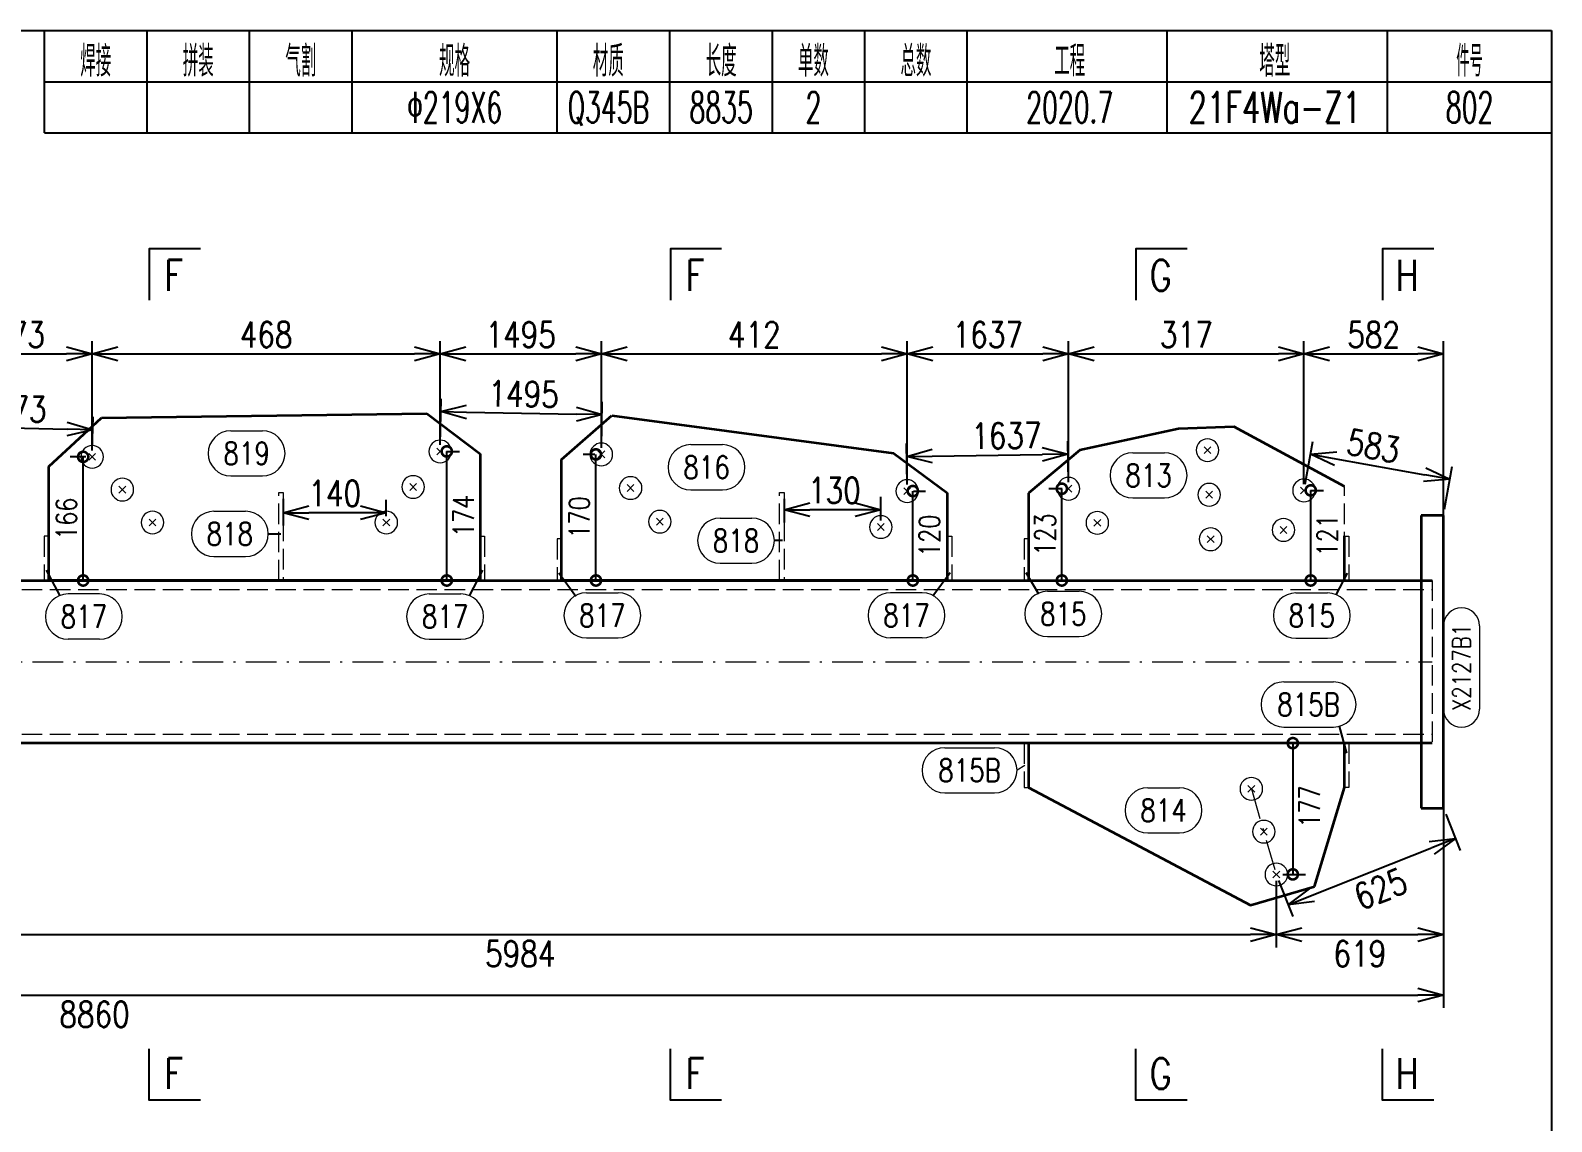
# Model space of a CAD drawing. Extents: x 1310 to 15542, y -76 to 8381.
# Drawn here: x 2299 to 2447.4, y 1297.4 to 1403.8 of the extents above; entities that cross this region are included whole.
import ezdxf
from ezdxf.enums import TextEntityAlignment as Align

# ---------------------------------------------------------------- set-up
doc = ezdxf.new("R2010")
doc.units = 0
doc.header["$MEASUREMENT"] = 0
doc.linetypes.add('一点画线', pattern=[5.2, 3, -1, 0.2, -1])
doc.linetypes.add('虚线', pattern=[2.75, 2, -0.75])
doc.layers.get('0').update_dxf_attribs({"linetype": 'CONTINUOUS', "lineweight": 25})
doc.layers.get('Defpoints').update_dxf_attribs({"linetype": 'CONTINUOUS'})
doc.layers.add('4', color=7, linetype='CONTINUOUS', lineweight=25)
doc.layers.add('5', color=7, linetype='CONTINUOUS', lineweight=25)
doc.styles.add('DimFont', font='simplex.shx', dxfattribs={"width": 0.8, "bigfont": 'gbhzfs.shx'})
doc.styles.get("Standard").update_dxf_attribs({"font": 'simplex.shx', "width": 0.7, "height": 3, "bigfont": 'gbhzfs.shx'})
doc.dimstyles.new('DHDxfDimStyleOpen30', dxfattribs={"dimtxt": 2.5, "dimasz": 2.5, "dimexe": 1.25, "dimexo": 0.625, "dimtad": 2, "dimtxsty": 'DimFont', "dimblk": 'OPEN30', "dimblk1": 'OPEN30', "dimblk2": 'OPEN30', "dimcen": 2.5, "dimadec": 0, "dimazin": 0, "dimtfac": 1, "dimtmove": 0, "dimatfit": 3, "dimfxl": 0, "dimarcsym": 0})

# ---------------------------------------------------------------- blocks, each defined once
blk = doc.blocks.new('板孔21.5')
at = {"layer": '5', "color": 7, "linetype": 'Continuous', "lineweight": 13}
for p, q in [((-0.3, -0.3), (0.3, 0.3)), ((0.3, -0.3), (-0.3, 0.3))]:
    blk.add_line(p, q, dxfattribs=at)
blk.add_circle((0, 0), 1, dxfattribs=at)
blk = doc.blocks.new('_OPEN30')
at = {"color": 0, "linetype": 'ByBlock', "lineweight": -2}
for p, q in [((-1, 0.268), (0, 0)), ((0, 0), (-1, -0.268)), ((0, 0), (-1, 0))]:
    blk.add_line(p, q, dxfattribs=at)
blk = doc.blocks.new('*D446')
at = {"layer": '5', "color": 96, "linetype": 'Continuous', "lineweight": -2}
for p, q in [((2437.11, 1327.37), (2438.51, 1323.84)), ((2424.07, 1319.46), (2435.72, 1324.08)), ((2420.8, 1320.91), (2422.2, 1317.38))]:
    blk.add_line(p, q, dxfattribs=at)
at = {"layer": 'Defpoints', "color": 0, "linetype": 'Continuous'}
for p in [(2436.88, 1327.95), (2438.05, 1325), (2420.57, 1321.5)]:
    blk.add_point(p, dxfattribs=at)
at = {"layer": '5', "color": 96, "linetype": 'Continuous', "lineweight": -2, "xscale": 2.5, "yscale": 2.5, "zscale": 2.5}
for p, rotation in [((2438.05, 1325), 21.61264759360418), ((2421.74, 1318.54), 201.6126475936042)]:
    blk.add_blockref('_OPEN30', p, dxfattribs=dict(at, rotation=rotation))
at = {"layer": '5', "color": 96, "linetype": 'Continuous', "lineweight": 18, "insert": (2430.74, 1320.09), "char_height": 2.5, "attachment_point": 5, "rotation": 21.6126, "line_spacing_factor": 0.6, "style": 'DimFont'}
blk.add_mtext('625', dxfattribs=at)
blk = doc.blocks.new('*D448')
at = {"layer": '5', "color": 96, "linetype": 'Continuous', "lineweight": -2}
for p, q in [((2423.38, 1359.57), (2424.13, 1363.72)), ((2426.37, 1362.05), (2435.05, 1360.49)), ((2436.99, 1357.13), (2437.73, 1361.28))]:
    blk.add_line(p, q, dxfattribs=at)
at = {"layer": 'Defpoints', "color": 0, "linetype": 'Continuous'}
for p in [(2437.51, 1360.05), (2423.27, 1358.96), (2436.88, 1356.52)]:
    blk.add_point(p, dxfattribs=at)
at = {"layer": '5', "color": 96, "linetype": 'Continuous', "lineweight": -2, "xscale": 2.5, "yscale": 2.5, "zscale": 2.5}
for p, rotation in [((2423.91, 1362.49), 169.8275937129117), ((2437.51, 1360.05), 349.8275937129117)]:
    blk.add_blockref('_OPEN30', p, dxfattribs=dict(at, rotation=rotation))
at = {"layer": '5', "color": 96, "linetype": 'Continuous', "lineweight": 18, "insert": (2430.04, 1363.29), "char_height": 2.5, "attachment_point": 5, "rotation": 349.8276, "line_spacing_factor": 0.6, "style": 'DimFont'}
blk.add_mtext('583', dxfattribs=at)
blk = doc.blocks.new('_DotSmall')
at = {"color": 0, "linetype": 'ByBlock', "const_width": 0.5}
blk.add_lwpolyline([(-0.0625, 0, 1), (0.0625, 0, 1)], format="xyb", close=True, dxfattribs=at)
blk = doc.blocks.new('*D451')
at = {"layer": '5', "color": 6, "linetype": 'Continuous', "lineweight": -2}
for p, q in [((2421.2, 1334.3), (2423.43, 1334.3)), ((2422.18, 1334.3), (2422.18, 1321.5)), ((2421.2, 1321.5), (2423.43, 1321.5))]:
    blk.add_line(p, q, dxfattribs=at)
at = {"layer": 'Defpoints', "color": 0, "linetype": 'Continuous'}
for p in [(2420.57, 1334.3), (2420.57, 1321.5), (2422.18, 1321.5)]:
    blk.add_point(p, dxfattribs=at)
at = {"layer": '5', "color": 6, "linetype": 'Continuous', "lineweight": -2, "xscale": 2, "yscale": 2, "zscale": 2}
for p, rotation in [((2422.18, 1334.3), 90), ((2422.18, 1321.5), 270)]:
    blk.add_blockref('_DotSmall', p, dxfattribs=dict(at, rotation=rotation))
at = {"layer": '5', "color": 6, "linetype": 'Continuous', "lineweight": 18, "insert": (2423.81, 1328.12), "char_height": 2, "attachment_point": 5, "rotation": 90, "line_spacing_factor": 0.6, "style": 'DimFont'}
blk.add_mtext('177', dxfattribs=at)
blk = doc.blocks.new('*D456')
at = {"layer": '5', "color": 6, "linetype": 'Continuous', "lineweight": -2}
for p, q in [((2304.44, 1362.23), (2302.94, 1362.23)), ((2304.19, 1350.17), (2304.19, 1362.23)), ((2304.44, 1350.17), (2302.94, 1350.17))]:
    blk.add_line(p, q, dxfattribs=at)
at = {"layer": 'Defpoints', "color": 0, "linetype": 'Continuous'}
for p in [(2304.19, 1362.23), (2305.07, 1362.23), (2305.07, 1350.17)]:
    blk.add_point(p, dxfattribs=at)
at = {"layer": '5', "color": 6, "linetype": 'Continuous', "lineweight": -2, "xscale": 2, "yscale": 2, "zscale": 2}
for p, rotation in [((2304.19, 1362.23), 90), ((2304.19, 1350.17), 270)]:
    blk.add_blockref('_DotSmall', p, dxfattribs=dict(at, rotation=rotation))
at = {"layer": '5', "color": 6, "linetype": 'Continuous', "lineweight": 18, "insert": (2302.56, 1356.2), "char_height": 2, "attachment_point": 5, "rotation": 90, "line_spacing_factor": 0.6, "style": 'DimFont'}
blk.add_mtext('166', dxfattribs=at)
blk = doc.blocks.new('*D457')
at = {"layer": '5', "color": 6, "linetype": 'Continuous', "lineweight": -2}
for p, q in [((2339.63, 1362.76), (2340.91, 1362.76)), ((2339.66, 1350.17), (2339.66, 1362.76)), ((2339.63, 1350.17), (2340.91, 1350.17))]:
    blk.add_line(p, q, dxfattribs=at)
at = {"layer": 'Defpoints', "color": 0, "linetype": 'Continuous'}
for p in [(2339.01, 1362.76), (2339.66, 1362.76), (2339.01, 1350.17)]:
    blk.add_point(p, dxfattribs=at)
at = {"layer": '5', "color": 6, "linetype": 'Continuous', "lineweight": -2, "xscale": 2, "yscale": 2, "zscale": 2}
for p, rotation in [((2339.66, 1362.76), 90), ((2339.66, 1350.17), 270)]:
    blk.add_blockref('_DotSmall', p, dxfattribs=dict(at, rotation=rotation))
at = {"layer": '5', "color": 6, "linetype": 'Continuous', "lineweight": 18, "insert": (2341.29, 1356.47), "char_height": 2, "attachment_point": 5, "rotation": 90, "line_spacing_factor": 0.6, "style": 'DimFont'}
blk.add_mtext('174', dxfattribs=at)
blk = doc.blocks.new('*D458')
at = {"layer": '5', "color": 6, "linetype": 'Continuous', "lineweight": -2}
for p, q in [((2354.11, 1362.47), (2352.96, 1362.47)), ((2354.21, 1350.17), (2354.21, 1362.47)), ((2354.11, 1350.17), (2352.96, 1350.17))]:
    blk.add_line(p, q, dxfattribs=at)
at = {"layer": 'Defpoints', "color": 0, "linetype": 'Continuous'}
for p in [(2354.21, 1362.47), (2354.74, 1362.47), (2354.74, 1350.17)]:
    blk.add_point(p, dxfattribs=at)
at = {"layer": '5', "color": 6, "linetype": 'Continuous', "lineweight": -2, "xscale": 2, "yscale": 2, "zscale": 2}
for p, rotation in [((2354.21, 1362.47), 90), ((2354.21, 1350.17), 270)]:
    blk.add_blockref('_DotSmall', p, dxfattribs=dict(at, rotation=rotation))
at = {"layer": '5', "color": 6, "linetype": 'Continuous', "lineweight": 18, "insert": (2352.59, 1356.32), "char_height": 2, "attachment_point": 5, "rotation": 90, "line_spacing_factor": 0.6, "style": 'DimFont'}
blk.add_mtext('170', dxfattribs=at)
blk = doc.blocks.new('*D459')
at = {"layer": '5', "color": 6, "linetype": 'Continuous', "lineweight": -2}
for p, q in [((2385.12, 1350.17), (2385.12, 1358.89)), ((2385.19, 1358.89), (2386.37, 1358.89)), ((2385.19, 1350.17), (2386.37, 1350.17))]:
    blk.add_line(p, q, dxfattribs=at)
at = {"layer": 'Defpoints', "color": 0, "linetype": 'Continuous'}
for p in [(2384.57, 1358.89), (2385.12, 1358.89), (2384.57, 1350.17)]:
    blk.add_point(p, dxfattribs=at)
at = {"layer": '5', "color": 6, "linetype": 'Continuous', "lineweight": -2, "xscale": 2, "yscale": 2, "zscale": 2}
for p, rotation in [((2385.12, 1358.89), 90), ((2385.12, 1350.17), 270)]:
    blk.add_blockref('_DotSmall', p, dxfattribs=dict(at, rotation=rotation))
at = {"layer": '5', "color": 6, "linetype": 'Continuous', "lineweight": 18, "insert": (2386.74, 1354.53), "char_height": 2, "attachment_point": 5, "rotation": 90, "line_spacing_factor": 0.6, "style": 'DimFont'}
blk.add_mtext('120', dxfattribs=at)
blk = doc.blocks.new('*D460')
at = {"layer": '5', "color": 6, "linetype": 'Continuous', "lineweight": -2}
for p, q in [((2399.68, 1359.12), (2398.4, 1359.12)), ((2399.65, 1350.17), (2399.65, 1359.12)), ((2399.68, 1350.17), (2398.4, 1350.17))]:
    blk.add_line(p, q, dxfattribs=at)
at = {"layer": 'Defpoints', "color": 0, "linetype": 'Continuous'}
for p in [(2399.65, 1359.12), (2400.3, 1359.12), (2400.3, 1350.17)]:
    blk.add_point(p, dxfattribs=at)
at = {"layer": '5', "color": 6, "linetype": 'Continuous', "lineweight": -2, "xscale": 2, "yscale": 2, "zscale": 2}
for p, rotation in [((2399.65, 1359.12), 90), ((2399.65, 1350.17), 270)]:
    blk.add_blockref('_DotSmall', p, dxfattribs=dict(at, rotation=rotation))
at = {"layer": '5', "color": 6, "linetype": 'Continuous', "lineweight": 18, "insert": (2398.02, 1354.65), "char_height": 2, "attachment_point": 5, "rotation": 90, "line_spacing_factor": 0.6, "style": 'DimFont'}
blk.add_mtext('123', dxfattribs=at)
blk = doc.blocks.new('*D461')
at = {"layer": '5', "color": 6, "linetype": 'Continuous', "lineweight": -2}
for p, q in [((2423.9, 1358.96), (2425.18, 1358.96)), ((2423.93, 1350.17), (2423.93, 1358.96)), ((2423.9, 1350.17), (2425.18, 1350.17))]:
    blk.add_line(p, q, dxfattribs=at)
at = {"layer": 'Defpoints', "color": 0, "linetype": 'Continuous'}
for p in [(2423.27, 1358.96), (2423.93, 1358.96), (2423.27, 1350.17)]:
    blk.add_point(p, dxfattribs=at)
at = {"layer": '5', "color": 6, "linetype": 'Continuous', "lineweight": -2, "xscale": 2, "yscale": 2, "zscale": 2}
for p, rotation in [((2423.93, 1358.96), 90), ((2423.93, 1350.17), 270)]:
    blk.add_blockref('_DotSmall', p, dxfattribs=dict(at, rotation=rotation))
at = {"layer": '5', "color": 6, "linetype": 'Continuous', "lineweight": 18, "insert": (2425.55, 1354.57), "char_height": 2, "attachment_point": 5, "rotation": 90, "line_spacing_factor": 0.6, "style": 'DimFont'}
blk.add_mtext('121', dxfattribs=at)
blk = doc.blocks.new('*D464')
at = {"layer": '5', "color": 96, "linetype": 'Continuous', "lineweight": -2}
for p, q in [((2289.02, 1363.22), (2289.09, 1366.49)), ((2291.56, 1365.19), (2302.63, 1364.93)), ((2305.08, 1362.86), (2305.16, 1366.13))]:
    blk.add_line(p, q, dxfattribs=at)
at = {"layer": 'Defpoints', "color": 0, "linetype": 'Continuous'}
for p in [(2305.13, 1364.88), (2289, 1362.6), (2305.07, 1362.23)]:
    blk.add_point(p, dxfattribs=at)
at = {"layer": '5', "color": 96, "linetype": 'Continuous', "lineweight": -2, "xscale": 2.5, "yscale": 2.5, "zscale": 2.5}
for p, rotation in [((2289.06, 1365.24), 178.6982102862967), ((2305.13, 1364.88), 358.6982102862967)]:
    blk.add_blockref('_OPEN30', p, dxfattribs=dict(at, rotation=rotation))
at = {"layer": '5', "color": 96, "linetype": 'Continuous', "lineweight": 18, "insert": (2297.19, 1366.93), "char_height": 2.5, "attachment_point": 5, "rotation": 358.6982, "line_spacing_factor": 0.6, "style": 'DimFont'}
blk.add_mtext('1473', dxfattribs=at)
blk = doc.blocks.new('*D465')
at = {"layer": '5', "color": 96, "linetype": 'Continuous', "lineweight": -2}
for p, q in [((2339.02, 1363.39), (2339.1, 1367.89)), ((2341.58, 1366.59), (2352.31, 1366.39)), ((2354.75, 1363.1), (2354.83, 1367.6))]:
    blk.add_line(p, q, dxfattribs=at)
at = {"layer": 'Defpoints', "color": 0, "linetype": 'Continuous'}
for p in [(2354.81, 1366.35), (2339.01, 1362.76), (2354.74, 1362.47)]:
    blk.add_point(p, dxfattribs=at)
at = {"layer": '5', "color": 96, "linetype": 'Continuous', "lineweight": -2, "xscale": 2.5, "yscale": 2.5, "zscale": 2.5}
for p, rotation in [((2339.08, 1366.64), 178.942123527997), ((2354.81, 1366.35), 358.942123527997)]:
    blk.add_blockref('_OPEN30', p, dxfattribs=dict(at, rotation=rotation))
at = {"layer": '5', "color": 96, "linetype": 'Continuous', "lineweight": 18, "insert": (2347.16, 1368.36), "char_height": 2.5, "attachment_point": 5, "rotation": 358.9421, "line_spacing_factor": 0.6, "style": 'DimFont'}
blk.add_mtext('1495', dxfattribs=at)
blk = doc.blocks.new('*D466')
at = {"layer": '5', "color": 96, "linetype": 'Continuous', "lineweight": -2}
for p, q in [((2400.29, 1359.75), (2400.24, 1363.75)), ((2384.56, 1359.52), (2384.5, 1363.52)), ((2387.02, 1362.31), (2397.75, 1362.46))]:
    blk.add_line(p, q, dxfattribs=at)
at = {"layer": 'Defpoints', "color": 0, "linetype": 'Continuous'}
for p in [(2400.25, 1362.5), (2400.3, 1359.12), (2384.57, 1358.89)]:
    blk.add_point(p, dxfattribs=at)
at = {"layer": '5', "color": 96, "linetype": 'Continuous', "lineweight": -2, "xscale": 2.5, "yscale": 2.5, "zscale": 2.5}
for p, rotation in [((2384.52, 1362.27), 180.8427847289148), ((2400.25, 1362.5), 0.8427847289147528)]:
    blk.add_blockref('_OPEN30', p, dxfattribs=dict(at, rotation=rotation))
at = {"layer": '5', "color": 96, "linetype": 'Continuous', "lineweight": 18, "insert": (2394.24, 1364.29), "char_height": 2.5, "attachment_point": 5, "rotation": 0.8428, "line_spacing_factor": 0.6, "style": 'DimFont'}
blk.add_mtext('1637', dxfattribs=at)
blk = doc.blocks.new('*D467')
at = {"layer": '5', "color": 7, "linetype": 'Continuous', "lineweight": -2}
for p, q in [((2173.73, 1341.61), (2173.73, 1308.48)), ((2436.88, 1341.61), (2436.88, 1308.48)), ((2176.23, 1309.73), (2434.38, 1309.73))]:
    blk.add_line(p, q, dxfattribs=at)
at = {"layer": 'Defpoints', "color": 0, "linetype": 'Continuous'}
for p in [(2173.73, 1342.24), (2436.88, 1342.24), (2436.88, 1309.73)]:
    blk.add_point(p, dxfattribs=at)
at = {"layer": '5', "color": 7, "linetype": 'Continuous', "lineweight": -2, "xscale": 2.5, "yscale": 2.5, "zscale": 2.5, "rotation": 180}
blk.add_blockref('_OPEN30', (2173.73, 1309.73), dxfattribs=at)
at = {"layer": '5', "color": 7, "linetype": 'Continuous', "lineweight": -2, "xscale": 2.5, "yscale": 2.5, "zscale": 2.5}
blk.add_blockref('_OPEN30', (2436.88, 1309.73), dxfattribs=at)
at = {"layer": '5', "color": 7, "linetype": 'Continuous', "lineweight": 18, "insert": (2305.3, 1307.85), "char_height": 2.5, "attachment_point": 5, "line_spacing_factor": 0.6, "style": 'DimFont'}
blk.add_mtext('8860', dxfattribs=at)
blk = doc.blocks.new('*D470')
at = {"layer": '5', "color": 7, "linetype": 'Continuous', "lineweight": -2}
for p, q in [((2273.09, 1320.54), (2273.09, 1314.38)), ((2420.57, 1320.87), (2420.57, 1314.38)), ((2275.59, 1315.63), (2418.07, 1315.63))]:
    blk.add_line(p, q, dxfattribs=at)
at = {"layer": 'Defpoints', "color": 0, "linetype": 'Continuous'}
for p in [(2273.09, 1321.16), (2420.57, 1321.5), (2420.57, 1315.63)]:
    blk.add_point(p, dxfattribs=at)
at = {"layer": '5', "color": 7, "linetype": 'Continuous', "lineweight": -2, "xscale": 2.5, "yscale": 2.5, "zscale": 2.5, "rotation": 180}
blk.add_blockref('_OPEN30', (2273.09, 1315.63), dxfattribs=at)
at = {"layer": '5', "color": 7, "linetype": 'Continuous', "lineweight": -2, "xscale": 2.5, "yscale": 2.5, "zscale": 2.5}
blk.add_blockref('_OPEN30', (2420.57, 1315.63), dxfattribs=at)
at = {"layer": '5', "color": 7, "linetype": 'Continuous', "lineweight": 18, "insert": (2346.83, 1313.75), "char_height": 2.5, "attachment_point": 5, "line_spacing_factor": 0.6, "style": 'DimFont'}
blk.add_mtext('5984', dxfattribs=at)
blk = doc.blocks.new('*D471')
at = {"layer": '5', "color": 7, "linetype": 'Continuous', "lineweight": -2}
for p, q in [((2436.88, 1341.61), (2436.88, 1314.38)), ((2420.57, 1320.87), (2420.57, 1314.38)), ((2423.07, 1315.63), (2434.38, 1315.63))]:
    blk.add_line(p, q, dxfattribs=at)
at = {"layer": 'Defpoints', "color": 0, "linetype": 'Continuous'}
for p in [(2436.88, 1342.24), (2420.57, 1321.5), (2436.88, 1315.63)]:
    blk.add_point(p, dxfattribs=at)
at = {"layer": '5', "color": 7, "linetype": 'Continuous', "lineweight": -2, "xscale": 2.5, "yscale": 2.5, "zscale": 2.5, "rotation": 180}
blk.add_blockref('_OPEN30', (2420.57, 1315.63), dxfattribs=at)
at = {"layer": '5', "color": 7, "linetype": 'Continuous', "lineweight": -2, "xscale": 2.5, "yscale": 2.5, "zscale": 2.5}
blk.add_blockref('_OPEN30', (2436.88, 1315.63), dxfattribs=at)
at = {"layer": '5', "color": 7, "linetype": 'Continuous', "lineweight": 18, "insert": (2428.72, 1313.75), "char_height": 2.5, "attachment_point": 5, "line_spacing_factor": 0.6, "style": 'DimFont'}
blk.add_mtext('619', dxfattribs=at)
blk = doc.blocks.new('*D476')
at = {"layer": '5', "color": 7, "linetype": 'Continuous', "lineweight": -2}
for p, q in [((2289, 1363.22), (2289, 1373.53)), ((2305.07, 1362.86), (2305.07, 1373.53)), ((2291.5, 1372.28), (2302.57, 1372.28))]:
    blk.add_line(p, q, dxfattribs=at)
at = {"layer": 'Defpoints', "color": 0, "linetype": 'Continuous'}
for p in [(2305.07, 1372.28), (2289, 1362.6), (2305.07, 1362.23)]:
    blk.add_point(p, dxfattribs=at)
at = {"layer": '5', "color": 7, "linetype": 'Continuous', "lineweight": -2, "xscale": 2.5, "yscale": 2.5, "zscale": 2.5, "rotation": 180}
blk.add_blockref('_OPEN30', (2289, 1372.28), dxfattribs=at)
at = {"layer": '5', "color": 7, "linetype": 'Continuous', "lineweight": -2, "xscale": 2.5, "yscale": 2.5, "zscale": 2.5}
blk.add_blockref('_OPEN30', (2305.07, 1372.28), dxfattribs=at)
at = {"layer": '5', "color": 7, "linetype": 'Continuous', "lineweight": 18, "insert": (2297.03, 1374.15), "char_height": 2.5, "attachment_point": 5, "line_spacing_factor": 0.6, "style": 'DimFont'}
blk.add_mtext('1473', dxfattribs=at)
blk = doc.blocks.new('*D477')
at = {"layer": '5', "color": 7, "linetype": 'Continuous', "lineweight": -2}
for p, q in [((2305.07, 1362.86), (2305.07, 1373.53)), ((2339.01, 1363.39), (2339.01, 1373.53)), ((2307.57, 1372.28), (2336.51, 1372.28))]:
    blk.add_line(p, q, dxfattribs=at)
at = {"layer": 'Defpoints', "color": 0, "linetype": 'Continuous'}
for p in [(2339.01, 1372.28), (2305.07, 1362.23), (2339.01, 1362.76)]:
    blk.add_point(p, dxfattribs=at)
at = {"layer": '5', "color": 7, "linetype": 'Continuous', "lineweight": -2, "xscale": 2.5, "yscale": 2.5, "zscale": 2.5, "rotation": 180}
blk.add_blockref('_OPEN30', (2305.07, 1372.28), dxfattribs=at)
at = {"layer": '5', "color": 7, "linetype": 'Continuous', "lineweight": -2, "xscale": 2.5, "yscale": 2.5, "zscale": 2.5}
blk.add_blockref('_OPEN30', (2339.01, 1372.28), dxfattribs=at)
at = {"layer": '5', "color": 7, "linetype": 'Continuous', "lineweight": 18, "insert": (2322.04, 1374.15), "char_height": 2.5, "attachment_point": 5, "line_spacing_factor": 0.6, "style": 'DimFont'}
blk.add_mtext('468', dxfattribs=at)
blk = doc.blocks.new('*D478')
at = {"layer": '5', "color": 7, "linetype": 'Continuous', "lineweight": -2}
for p, q in [((2339.01, 1363.39), (2339.01, 1373.53)), ((2354.74, 1363.1), (2354.74, 1373.53)), ((2341.51, 1372.28), (2352.24, 1372.28))]:
    blk.add_line(p, q, dxfattribs=at)
at = {"layer": 'Defpoints', "color": 0, "linetype": 'Continuous'}
for p in [(2354.74, 1372.28), (2339.01, 1362.76), (2354.74, 1362.47)]:
    blk.add_point(p, dxfattribs=at)
at = {"layer": '5', "color": 7, "linetype": 'Continuous', "lineweight": -2, "xscale": 2.5, "yscale": 2.5, "zscale": 2.5, "rotation": 180}
blk.add_blockref('_OPEN30', (2339.01, 1372.28), dxfattribs=at)
at = {"layer": '5', "color": 7, "linetype": 'Continuous', "lineweight": -2, "xscale": 2.5, "yscale": 2.5, "zscale": 2.5}
blk.add_blockref('_OPEN30', (2354.74, 1372.28), dxfattribs=at)
at = {"layer": '5', "color": 7, "linetype": 'Continuous', "lineweight": 18, "insert": (2346.87, 1374.15), "char_height": 2.5, "attachment_point": 5, "line_spacing_factor": 0.6, "style": 'DimFont'}
blk.add_mtext('1495', dxfattribs=at)
blk = doc.blocks.new('*D479')
at = {"layer": '5', "color": 7, "linetype": 'Continuous', "lineweight": -2}
for p, q in [((2354.74, 1363.1), (2354.74, 1373.53)), ((2384.57, 1359.52), (2384.57, 1373.53)), ((2357.24, 1372.28), (2382.07, 1372.28))]:
    blk.add_line(p, q, dxfattribs=at)
at = {"layer": 'Defpoints', "color": 0, "linetype": 'Continuous'}
for p in [(2384.57, 1372.28), (2354.74, 1362.47), (2384.57, 1358.89)]:
    blk.add_point(p, dxfattribs=at)
at = {"layer": '5', "color": 7, "linetype": 'Continuous', "lineweight": -2, "xscale": 2.5, "yscale": 2.5, "zscale": 2.5, "rotation": 180}
blk.add_blockref('_OPEN30', (2354.74, 1372.28), dxfattribs=at)
at = {"layer": '5', "color": 7, "linetype": 'Continuous', "lineweight": -2, "xscale": 2.5, "yscale": 2.5, "zscale": 2.5}
blk.add_blockref('_OPEN30', (2384.57, 1372.28), dxfattribs=at)
at = {"layer": '5', "color": 7, "linetype": 'Continuous', "lineweight": 18, "insert": (2369.65, 1374.15), "char_height": 2.5, "attachment_point": 5, "line_spacing_factor": 0.6, "style": 'DimFont'}
blk.add_mtext('412', dxfattribs=at)
blk = doc.blocks.new('*D480')
at = {"layer": '5', "color": 7, "linetype": 'Continuous', "lineweight": -2}
for p, q in [((2384.57, 1359.52), (2384.57, 1373.53)), ((2400.3, 1359.75), (2400.3, 1373.53)), ((2387.07, 1372.28), (2397.8, 1372.28))]:
    blk.add_line(p, q, dxfattribs=at)
at = {"layer": 'Defpoints', "color": 0, "linetype": 'Continuous'}
for p in [(2400.3, 1372.28), (2400.3, 1359.12), (2384.57, 1358.89)]:
    blk.add_point(p, dxfattribs=at)
at = {"layer": '5', "color": 7, "linetype": 'Continuous', "lineweight": -2, "xscale": 2.5, "yscale": 2.5, "zscale": 2.5, "rotation": 180}
blk.add_blockref('_OPEN30', (2384.57, 1372.28), dxfattribs=at)
at = {"layer": '5', "color": 7, "linetype": 'Continuous', "lineweight": -2, "xscale": 2.5, "yscale": 2.5, "zscale": 2.5}
blk.add_blockref('_OPEN30', (2400.3, 1372.28), dxfattribs=at)
at = {"layer": '5', "color": 7, "linetype": 'Continuous', "lineweight": 18, "insert": (2392.43, 1374.15), "char_height": 2.5, "attachment_point": 5, "line_spacing_factor": 0.6, "style": 'DimFont'}
blk.add_mtext('1637', dxfattribs=at)
blk = doc.blocks.new('*D481')
at = {"layer": '5', "color": 7, "linetype": 'Continuous', "lineweight": -2}
for p, q in [((2400.3, 1359.75), (2400.3, 1373.53)), ((2423.27, 1359.58), (2423.27, 1373.53)), ((2402.8, 1372.28), (2420.77, 1372.28))]:
    blk.add_line(p, q, dxfattribs=at)
at = {"layer": 'Defpoints', "color": 0, "linetype": 'Continuous'}
for p in [(2423.27, 1372.28), (2400.3, 1359.12), (2423.27, 1358.96)]:
    blk.add_point(p, dxfattribs=at)
at = {"layer": '5', "color": 7, "linetype": 'Continuous', "lineweight": -2, "xscale": 2.5, "yscale": 2.5, "zscale": 2.5, "rotation": 180}
blk.add_blockref('_OPEN30', (2400.3, 1372.28), dxfattribs=at)
at = {"layer": '5', "color": 7, "linetype": 'Continuous', "lineweight": -2, "xscale": 2.5, "yscale": 2.5, "zscale": 2.5}
blk.add_blockref('_OPEN30', (2423.27, 1372.28), dxfattribs=at)
at = {"layer": '5', "color": 7, "linetype": 'Continuous', "lineweight": 18, "insert": (2411.79, 1374.15), "char_height": 2.5, "attachment_point": 5, "line_spacing_factor": 0.6, "style": 'DimFont'}
blk.add_mtext('317', dxfattribs=at)
blk = doc.blocks.new('*D482')
at = {"layer": '5', "color": 7, "linetype": 'Continuous', "lineweight": -2}
for p, q in [((2423.27, 1359.58), (2423.27, 1373.53)), ((2436.88, 1342.86), (2436.88, 1373.53)), ((2425.77, 1372.28), (2434.38, 1372.28))]:
    blk.add_line(p, q, dxfattribs=at)
at = {"layer": 'Defpoints', "color": 0, "linetype": 'Continuous'}
for p in [(2436.88, 1372.28), (2423.27, 1358.96), (2436.88, 1342.24)]:
    blk.add_point(p, dxfattribs=at)
at = {"layer": '5', "color": 7, "linetype": 'Continuous', "lineweight": -2, "xscale": 2.5, "yscale": 2.5, "zscale": 2.5, "rotation": 180}
blk.add_blockref('_OPEN30', (2423.27, 1372.28), dxfattribs=at)
at = {"layer": '5', "color": 7, "linetype": 'Continuous', "lineweight": -2, "xscale": 2.5, "yscale": 2.5, "zscale": 2.5}
blk.add_blockref('_OPEN30', (2436.88, 1372.28), dxfattribs=at)
at = {"layer": '5', "color": 7, "linetype": 'Continuous', "lineweight": 18, "insert": (2430.07, 1374.15), "char_height": 2.5, "attachment_point": 5, "line_spacing_factor": 0.6, "style": 'DimFont'}
blk.add_mtext('582', dxfattribs=at)
blk = doc.blocks.new('*D483')
at = {"layer": '5', "color": 134, "linetype": 'Continuous', "lineweight": -2}
for p, q in [((2372.56, 1358.13), (2372.56, 1355.82)), ((2381.99, 1356.01), (2381.99, 1358.32)), ((2379.49, 1357.07), (2375.06, 1357.07))]:
    blk.add_line(p, q, dxfattribs=at)
at = {"layer": 'Defpoints', "color": 0, "linetype": 'Continuous'}
for p in [(2372.56, 1358.75), (2372.56, 1357.07), (2381.99, 1355.39)]:
    blk.add_point(p, dxfattribs=at)
at = {"layer": '5', "color": 134, "linetype": 'Continuous', "lineweight": -2, "xscale": 2.5, "yscale": 2.5, "zscale": 2.5, "rotation": 180}
blk.add_blockref('_OPEN30', (2372.56, 1357.07), dxfattribs=at)
at = {"layer": '5', "color": 134, "linetype": 'Continuous', "lineweight": -2, "xscale": 2.5, "yscale": 2.5, "zscale": 2.5}
blk.add_blockref('_OPEN30', (2381.99, 1357.07), dxfattribs=at)
at = {"layer": '5', "color": 134, "linetype": 'Continuous', "lineweight": 18, "insert": (2377.47, 1358.95), "char_height": 2.5, "attachment_point": 5, "line_spacing_factor": 0.6, "style": 'DimFont'}
blk.add_mtext('130', dxfattribs=at)
blk = doc.blocks.new('*D484')
at = {"layer": '5', "color": 134, "linetype": 'Continuous', "lineweight": -2}
for p, q in [((2323.7, 1358.13), (2323.7, 1355.53)), ((2333.76, 1356.45), (2333.76, 1358.03)), ((2331.26, 1356.78), (2326.2, 1356.78))]:
    blk.add_line(p, q, dxfattribs=at)
at = {"layer": 'Defpoints', "color": 0, "linetype": 'Continuous'}
for p in [(2323.7, 1358.75), (2323.7, 1356.78), (2333.76, 1355.82)]:
    blk.add_point(p, dxfattribs=at)
at = {"layer": '5', "color": 134, "linetype": 'Continuous', "lineweight": -2, "xscale": 2.5, "yscale": 2.5, "zscale": 2.5, "rotation": 180}
blk.add_blockref('_OPEN30', (2323.7, 1356.78), dxfattribs=at)
at = {"layer": '5', "color": 134, "linetype": 'Continuous', "lineweight": -2, "xscale": 2.5, "yscale": 2.5, "zscale": 2.5}
blk.add_blockref('_OPEN30', (2333.76, 1356.78), dxfattribs=at)
at = {"layer": '5', "color": 134, "linetype": 'Continuous', "lineweight": 18, "insert": (2328.73, 1358.66), "char_height": 2.5, "attachment_point": 5, "line_spacing_factor": 0.6, "style": 'DimFont'}
blk.add_mtext('140', dxfattribs=at)
blk = doc.blocks.new('CTDHK')
at = {"color": 0, "linetype": 'Continuous'}
for p, q in [((0, 210), (297, 210)), ((297, 210), (297, 0))]:
    blk.add_line(p, q, dxfattribs=at)

msp = doc.modelspace()

# ---------------------------------------------------------------- linework, layer by layer
at = {"color": 0, "linetype": 'Continuous'}
for p, q in [((2322.241, 1354.716), (2323.483, 1354.716)), ((2372.421, 1354.075), (2371.618, 1354.07)), ((2300.598, 1351.187), (2301.904, 1348.659)), ((2343.156, 1351.187), (2341.849, 1348.659)), ((2350.579, 1350.923), (2352.251, 1348.631)), ((2388.75, 1350.923), (2387.078, 1348.631)), ((2396.153, 1350.962), (2397.365, 1348.878)), ((2427.471, 1350.878), (2426.382, 1348.761)), ((2427.455, 1333.327), (2426.733, 1335.946))]:
    msp.add_line(p, q, dxfattribs=at)
at = {"color": 2, "linetype": 'Continuous'}
for points in [[(2315.626, 1382.523), (2310.626, 1382.523), (2310.626, 1377.523)], [(2366.468, 1382.523), (2361.468, 1382.523), (2361.468, 1377.523)], [(2411.883, 1382.523), (2406.883, 1382.523), (2406.883, 1377.523)], [(2435.928, 1382.523), (2430.928, 1382.523), (2430.928, 1377.523)], [(2315.626, 1299.483), (2310.626, 1299.483), (2310.626, 1304.483)], [(2366.468, 1299.483), (2361.468, 1299.483), (2361.468, 1304.483)], [(2411.883, 1299.483), (2406.883, 1299.483), (2406.883, 1304.483)], [(2435.928, 1299.483), (2430.928, 1299.483), (2430.928, 1304.483)]]:
    msp.add_lwpolyline(points, dxfattribs=at)
at = {"layer": '4', "color": 1, "linetype": 'Continuous', "lineweight": 25}
for p, q in [((2300.422, 1393.831), (2300.422, 1403.831)), ((2310.422, 1393.831), (2310.422, 1403.831)), ((2320.422, 1393.831), (2320.422, 1403.831)), ((2330.422, 1393.831), (2330.422, 1403.831)), ((2350.422, 1393.831), (2350.422, 1403.831)), ((2361.422, 1393.831), (2361.422, 1403.831)), ((2371.422, 1393.831), (2371.422, 1403.831)), ((2380.422, 1393.831), (2380.422, 1403.831)), ((2390.422, 1393.831), (2390.422, 1403.831)), ((2409.922, 1393.831), (2409.922, 1403.831)), ((2431.422, 1393.831), (2431.422, 1403.831)), ((2300.422, 1398.831), (2447.422, 1398.831)), ((2300.422, 1393.831), (2447.422, 1393.831))]:
    msp.add_line(p, q, dxfattribs=at)
at = {"layer": '4', "color": 6, "linetype": 'Continuous', "lineweight": 18}
msp.add_lwpolyline([(2150.422, 1403.831), (2150.422, 1193.831), (2447.422, 1193.831), (2447.422, 1403.831)], close=True, dxfattribs=at)
at = {"layer": '5', "color": 7, "linetype": 'Continuous', "lineweight": 35}
for p, q in [((2300.833, 1361.29), (2305.995, 1366.043)), ((2305.995, 1366.043), (2337.717, 1366.464)), ((2337.717, 1366.464), (2342.921, 1362.528)), ((2350.846, 1361.97), (2355.768, 1366.253)), ((2355.768, 1366.253), (2383.223, 1362.575)), ((2416.475, 1365.15), (2411.041, 1364.963)), ((2427.211, 1359.354), (2416.475, 1365.15)), ((2411.041, 1364.963), (2401.392, 1362.89)), ((2342.921, 1362.528), (2342.921, 1350.174)), ((2383.223, 1362.575), (2388.483, 1358.715)), ((2401.392, 1362.89), (2396.409, 1358.678)), ((2300.833, 1350.174), (2300.833, 1361.29)), ((2350.846, 1350.174), (2350.846, 1361.97)), ((2388.483, 1358.715), (2388.483, 1350.174)), ((2396.409, 1358.678), (2396.409, 1350.174)), ((2436.876, 1356.517), (2434.702, 1356.517)), ((2434.702, 1356.517), (2434.702, 1327.955)), ((2436.876, 1327.955), (2436.876, 1356.517)), ((2300.833, 1350.174), (2300.833, 1354.523)), ((2427.211, 1350.174), (2427.211, 1354.523)), ((2174.45, 1350.174), (2435.789, 1350.174)), ((2342.921, 1350.174), (2300.833, 1350.174)), ((2388.483, 1350.174), (2350.846, 1350.174)), ((2396.409, 1350.174), (2427.211, 1350.174)), ((2435.789, 1334.298), (2174.45, 1334.298)), ((2427.211, 1334.298), (2396.409, 1334.298)), ((2396.409, 1334.298), (2396.409, 1329.96)), ((2427.211, 1329.96), (2427.211, 1334.298)), ((2396.409, 1329.96), (2418.05, 1318.497)), ((2424.313, 1320.322), (2427.211, 1329.96)), ((2434.702, 1327.955), (2436.876, 1327.955)), ((2418.05, 1318.497), (2424.313, 1320.322))]:
    msp.add_line(p, q, dxfattribs=at)
at = {"layer": '5', "color": 1, "linetype": 'Continuous', "lineweight": 18}
for p, q in [((2318.591, 1364.777), (2321.678, 1364.777)), ((2363.454, 1363.419), (2366.541, 1363.419)), ((2406.57, 1362.628), (2409.657, 1362.628)), ((2318.591, 1360.367), (2321.678, 1360.367)), ((2363.454, 1359.009), (2366.541, 1359.009)), ((2406.57, 1358.218), (2409.657, 1358.218)), ((2316.949, 1356.921), (2320.036, 1356.921)), ((2366.326, 1356.263), (2369.413, 1356.263)), ((2316.949, 1352.511), (2320.036, 1352.511)), ((2366.326, 1351.853), (2369.413, 1351.853)), ((2305.801, 1348.856), (2302.714, 1348.856)), ((2337.952, 1348.856), (2341.039, 1348.856)), ((2353.291, 1348.97), (2356.378, 1348.97)), ((2386.038, 1348.97), (2382.951, 1348.97)), ((2398.252, 1349.117), (2401.339, 1349.117)), ((2422.488, 1348.956), (2425.575, 1348.956)), ((2305.801, 1344.446), (2302.714, 1344.446)), ((2337.952, 1344.446), (2341.039, 1344.446)), ((2353.291, 1344.56), (2356.378, 1344.56)), ((2386.038, 1344.56), (2382.951, 1344.56)), ((2398.252, 1344.707), (2401.339, 1344.707)), ((2422.488, 1344.546), (2425.575, 1344.546)), ((2436.876, 1345.742), (2436.876, 1337.627)), ((2440.404, 1345.742), (2440.404, 1337.627)), ((2421.296, 1340.277), (2426.147, 1340.277)), ((2421.296, 1335.867), (2426.147, 1335.867)), ((2388.228, 1333.857), (2393.079, 1333.857)), ((2396.045, 1332.105), (2395.284, 1331.652)), ((2388.228, 1329.447), (2393.079, 1329.447)), ((2408.03, 1329.951), (2411.117, 1329.951)), ((2408.03, 1325.541), (2411.117, 1325.541))]:
    msp.add_line(p, q, dxfattribs=at)
at = {"layer": '5', "color": 7, "linetype": '虚线', "lineweight": 18}
for p, q in [((2427.211, 1350.174), (2427.211, 1359.354)), ((2323.265, 1350.174), (2323.265, 1358.754)), ((2323.265, 1358.754), (2323.7, 1358.754)), ((2323.7, 1358.754), (2323.7, 1350.174)), ((2372.124, 1350.174), (2372.124, 1358.754)), ((2372.124, 1358.754), (2372.559, 1358.754)), ((2372.559, 1358.754), (2372.559, 1350.174)), ((2300.398, 1354.49), (2300.398, 1350.174)), ((2300.833, 1354.49), (2300.398, 1354.49)), ((2342.921, 1350.174), (2342.921, 1354.49)), ((2342.921, 1354.49), (2343.355, 1354.49)), ((2343.355, 1354.49), (2343.355, 1350.174)), ((2350.411, 1354.222), (2350.411, 1350.174)), ((2350.846, 1354.222), (2350.411, 1354.222)), ((2350.846, 1350.174), (2350.846, 1354.222)), ((2388.483, 1350.174), (2388.483, 1354.49)), ((2388.483, 1354.49), (2388.918, 1354.49)), ((2388.918, 1354.49), (2388.918, 1350.174)), ((2395.974, 1354.222), (2395.974, 1350.174)), ((2396.409, 1354.222), (2395.974, 1354.222)), ((2396.409, 1350.174), (2396.409, 1354.222)), ((2427.211, 1354.49), (2427.646, 1354.49)), ((2427.646, 1354.49), (2427.646, 1350.174)), ((2174.45, 1349.292), (2435.789, 1349.292)), ((2435.789, 1350.174), (2435.789, 1334.298)), ((2174.45, 1335.18), (2435.789, 1335.18)), ((2395.974, 1334.298), (2395.974, 1329.984)), ((2396.409, 1329.984), (2396.409, 1334.298)), ((2427.211, 1329.984), (2427.211, 1334.298)), ((2427.646, 1334.298), (2427.646, 1329.984)), ((2395.974, 1329.984), (2396.409, 1329.984)), ((2427.646, 1329.984), (2427.211, 1329.984))]:
    msp.add_line(p, q, dxfattribs=at)
at = {"layer": '5', "color": 1, "linetype": '一点画线', "lineweight": 18}
for p, q in [((2174.45, 1342.236), (2435.789, 1342.236)), ((2418.138, 1329.839), (2420.573, 1321.495))]:
    msp.add_line(p, q, dxfattribs=at)
at = {"layer": '5', "color": 1, "linetype": 'Continuous', "lineweight": 18}
for centre, radius, start, end in [((2318.591, 1362.572), 2.205, 90, 270), ((2321.678, 1362.572), 2.205, 270, 90), ((2363.454, 1361.214), 2.205, 90, 270), ((2366.541, 1361.214), 2.205, 270, 90), ((2406.57, 1360.423), 2.205, 90, 270), ((2409.657, 1360.423), 2.205, 270, 90), ((2316.949, 1354.716), 2.205, 90, 270), ((2320.036, 1354.716), 2.205, 270, 90), ((2366.326, 1354.058), 2.205, 90, 270), ((2369.413, 1354.058), 2.205, 270, 90), ((2302.714, 1346.651), 2.205, 90, 270), ((2305.801, 1346.651), 2.205, 270, 90), ((2337.952, 1346.651), 2.205, 90, 270), ((2341.039, 1346.651), 2.205, 270, 90), ((2353.291, 1346.765), 2.205, 90, 270), ((2356.378, 1346.765), 2.205, 270, 90), ((2382.951, 1346.765), 2.205, 90, 270), ((2386.038, 1346.765), 2.205, 270, 90), ((2398.252, 1346.912), 2.205, 90, 270), ((2401.339, 1346.912), 2.205, 270, 90), ((2422.488, 1346.751), 2.205, 90, 270), ((2425.575, 1346.751), 2.205, 270, 90), ((2438.64, 1345.742), 1.764, 0, 180), ((2421.296, 1338.072), 2.205, 90, 270), ((2426.147, 1338.072), 2.205, 270, 90), ((2438.64, 1337.627), 1.764, 180, 0), ((2388.228, 1331.652), 2.205, 90, 270), ((2393.079, 1331.652), 2.205, 270, 90), ((2408.03, 1327.746), 2.205, 90, 270), ((2411.117, 1327.746), 2.205, 270, 90)]:
    msp.add_arc(centre, radius, start, end, dxfattribs=at)

# ---------------------------------------------------------------- block references
at = {"color": 2, "linetype": 'Continuous'}
msp.add_blockref('CTDHK', (2150.422, 1193.831), dxfattribs=at)
at = {"layer": '5', "color": 7, "linetype": 'Continuous', "lineweight": 35, "xscale": -1.102500000000873, "yscale": 1.102499999999964, "zscale": 1.1025, "rotation": 180}
for p in [(2339.007, 1362.761), (2354.735, 1362.471), (2413.868, 1362.884), (2305.068, 1362.234), (2308.015, 1359.034), (2336.383, 1359.292), (2357.59, 1359.189), (2384.566, 1358.892), (2400.304, 1359.123), (2414.017, 1358.537), (2423.272, 1358.958), (2310.961, 1355.834), (2333.759, 1355.823), (2360.445, 1355.908), (2381.992, 1355.385), (2403.112, 1355.801), (2421.265, 1355.099), (2414.166, 1354.19), (2418.138, 1329.839), (2419.355, 1325.667), (2420.573, 1321.495)]:
    msp.add_blockref('板孔21.5', p, dxfattribs=at)

# ---------------------------------------------------------------- texts
at = {"layer": '4', "color": 1, "linetype": 'Continuous', "lineweight": 25}
for s, width, p in [('焊接', 0.7, (2305.422, 1400.831)), ('拼装', 0.7, (2315.422, 1400.831)), ('气割', 0.7, (2325.422, 1400.831)), ('规格', 0.7, (2340.422, 1400.831)), ('材质', 0.7, (2355.422, 1400.831)), ('长度', 0.7, (2366.422, 1400.831)), ('单数', 0.7, (2375.422, 1400.831)), ('总数', 0.7, (2385.422, 1400.831)), ('工程', 0.7, (2400.422, 1400.831)), ('塔型', 0.7, (2420.422, 1400.831)), ('件号', 0.6, (2439.422, 1400.831)), ('Φ219X6', 0.6, (2340.422, 1396.331)), ('Q345B', 0.6, (2355.422, 1396.331)), ('8835', 0.6, (2366.422, 1396.331)), ('2', 0.6, (2375.422, 1396.331)), ('2020.7', 0.6, (2400.422, 1396.331)), ('21F4Wa-Z1', 0.7, (2420.422, 1396.331)), ('802', 0.6, (2439.422, 1396.331))]:
    msp.add_text(s, height=3, dxfattribs=dict(at, width=width)).set_placement(p, align=Align.MIDDLE_CENTER)
at = {"layer": '5', "color": 2, "linetype": 'Continuous', "lineweight": 18, "width": 0.8}
for s, p in [('F', (2313.032, 1379.941)), ('F', (2363.874, 1379.941)), ('G', (2409.289, 1379.941)), ('H', (2433.334, 1379.941)), ('F', (2313.032, 1302.065)), ('F', (2363.874, 1302.065)), ('G', (2409.289, 1302.065)), ('H', (2433.334, 1302.065))]:
    msp.add_text(s, height=3, dxfattribs=at).set_placement(p, align=Align.MIDDLE_CENTER)
at = {"layer": '5', "color": 1, "linetype": 'Continuous', "lineweight": 18, "width": 0.8}
for s, p in [('819', (2320.135, 1362.572)), ('816', (2364.998, 1361.214)), ('813', (2408.114, 1360.423)), ('818', (2318.493, 1354.716)), ('818', (2367.87, 1354.058)), ('817', (2304.258, 1346.651)), ('817', (2339.496, 1346.651)), ('817', (2354.835, 1346.765)), ('817', (2384.495, 1346.765)), ('815', (2399.795, 1346.912)), ('815', (2424.031, 1346.751)), ('815B', (2423.721, 1338.072)), ('815B', (2390.653, 1331.652)), ('814', (2409.573, 1327.746))]:
    msp.add_text(s, height=2.205, dxfattribs=at).set_placement(p, align=Align.MIDDLE_CENTER)
msp.add_text('X2127B1', height=1.764, rotation=90, dxfattribs=at).set_placement((2438.64, 1341.684), align=Align.MIDDLE_CENTER)

# ---------------------------------------------------------------- dimensions: what is measured, and where the dimension line sits
at = {"layer": '5', "color": 7, "linetype": 'Continuous', "lineweight": 18}
for base, p1, p2, text, picture, middle in [((2305.068, 1372.277), (2289.001, 1362.599), (2305.068, 1362.234), '1473', '*D476', (2297.035, 1372.277)), ((2339.007, 1372.277), (2305.068, 1362.234), (2339.007, 1362.761), '468', '*D477', (2322.038, 1372.277)), ((2354.735, 1372.277), (2339.007, 1362.761), (2354.735, 1362.471), '1495', '*D478', (2346.871, 1372.277)), ((2384.566, 1372.277), (2354.735, 1362.471), (2384.566, 1358.892), '412', '*D479', (2369.651, 1372.277)), ((2400.304, 1372.277), (2384.566, 1358.892), (2400.304, 1359.123), '1637', '*D480', (2392.435, 1372.277)), ((2423.272, 1372.277), (2400.304, 1359.123), (2423.272, 1358.958), '317', '*D481', (2411.788, 1372.277)), ((2436.876, 1372.277), (2423.272, 1358.958), (2436.876, 1342.236), '582', '*D482', (2430.074, 1372.277)), ((2436.876, 1309.729), (2173.725, 1342.236), (2436.876, 1342.236), '8860', '*D467', (2305.301, 1309.729)), ((2436.876, 1315.627), (2420.573, 1321.495), (2436.876, 1342.236), '619', '*D471', (2428.725, 1315.627)), ((2420.573, 1315.627), (2273.091, 1321.165), (2420.573, 1321.495), '5984', '*D470', (2346.832, 1315.627))]:
    dim = msp.add_linear_dim(base=base, p1=p1, p2=p2, text=text, dimstyle='DHDxfDimStyleOpen30', override={"dimtxt": 2.5, "dimclrd": 7, "dimclre": 7, "dimclrt": 7}, dxfattribs=at)
    dim.commit()
    dim.dimension.update_dxf_attribs({"geometry": picture, "text_midpoint": middle, "dimtype": 160})
at = {"layer": '5', "color": 96, "linetype": 'Continuous', "lineweight": 18}
for base, p1, p2, angle, text, picture, middle in [((2354.807, 1366.346), (2339.007, 1362.761), (2354.735, 1362.471), 358.94212, '1495', '*D465', (2347.126, 1366.487)), ((2305.128, 1364.877), (2289.001, 1362.599), (2305.068, 1362.234), 358.69821, '1473', '*D464', (2297.143, 1365.058)), ((2400.254, 1362.5), (2384.566, 1358.892), (2400.304, 1359.123), 0.84278, '1637', '*D466', (2394.266, 1362.412)), ((2437.51, 1360.046), (2423.272, 1358.958), (2436.876, 1356.517), 349.82759, '583', '*D448', (2429.712, 1361.446)), ((2438.046, 1325.002), (2420.573, 1321.495), (2436.876, 1327.955), 21.61265, '625', '*D446', (2430.05, 1321.833))]:
    dim = msp.add_linear_dim(base=base, p1=p1, p2=p2, angle=angle, text=text, dimstyle='DHDxfDimStyleOpen30', override={"dimtxt": 2.5, "dimclrd": 96, "dimclre": 96, "dimclrt": 96}, dxfattribs=at)
    dim.commit()
    dim.dimension.update_dxf_attribs({"geometry": picture, "text_midpoint": middle, "dimtype": 161})
at = {"layer": '5', "color": 6, "linetype": 'Continuous', "lineweight": 18}
for base, p1, p2, angle, text, picture, middle in [((2304.186, 1362.234), (2305.068, 1350.174), (2305.068, 1362.234), 90, '166', '*D456', (2304.186, 1356.204)), ((2339.663, 1362.761), (2339.007, 1350.174), (2339.007, 1362.761), 90, '174', '*D457', (2339.663, 1356.467)), ((2354.21, 1362.471), (2354.735, 1350.174), (2354.735, 1362.471), 90, '170', '*D458', (2354.21, 1356.322)), ((2385.117, 1358.892), (2384.566, 1350.174), (2384.566, 1358.892), 90, '120', '*D459', (2385.117, 1354.533)), ((2399.648, 1359.123), (2400.304, 1350.174), (2400.304, 1359.123), 90, '123', '*D460', (2399.648, 1354.648)), ((2423.928, 1358.958), (2423.272, 1350.174), (2423.272, 1358.958), 90, '121', '*D461', (2423.928, 1354.566)), ((2422.184, 1321.495), (2420.573, 1334.298), (2420.573, 1321.495), 270, '177', '*D451', (2422.184, 1328.124))]:
    dim = msp.add_linear_dim(base=base, p1=p1, p2=p2, angle=angle, text=text, dimstyle='DHDxfDimStyleOpen30', override={"dimtxt": 2, "dimasz": 2, "dimblk1": 'DotSmall', "dimblk2": 'DotSmall', "dimsah": 1, "dimclrd": 6, "dimclre": 6, "dimclrt": 6}, dxfattribs=at)
    dim.commit()
    dim.dimension.update_dxf_attribs({"geometry": picture, "text_midpoint": middle, "dimtype": 161})
at = {"layer": '5', "color": 134, "linetype": 'Continuous', "lineweight": 18}
for base, p1, p2, text, picture, middle in [((2372.559, 1357.071), (2381.992, 1355.385), (2372.559, 1358.754), '130', '*D483', (2377.467, 1357.071)), ((2323.7, 1356.78), (2333.759, 1355.823), (2323.7, 1358.754), '140', '*D484', (2328.73, 1356.78))]:
    dim = msp.add_linear_dim(base=base, p1=p1, p2=p2, text=text, dimstyle='DHDxfDimStyleOpen30', override={"dimtxt": 2.5, "dimclrd": 134, "dimclre": 134, "dimclrt": 134}, dxfattribs=at)
    dim.commit()
    dim.dimension.update_dxf_attribs({"geometry": picture, "text_midpoint": middle, "dimtype": 160})

doc.saveas('drawing.dxf')
